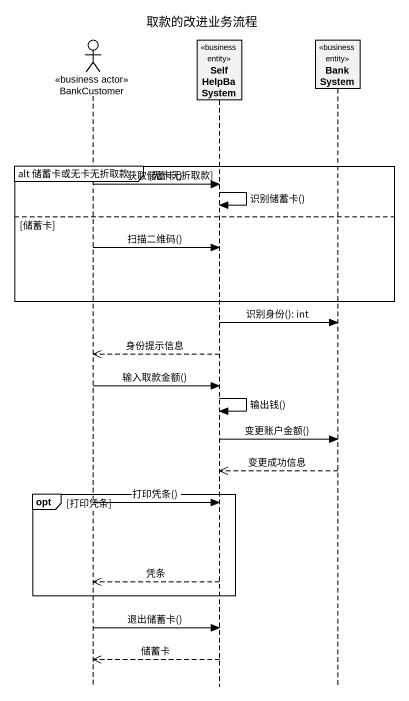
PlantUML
@startuml
title 取款的改进业务流程
hide footbox
actor BankCustomer <<business actor>>
participant SelfHelpBaSystem <<business entity>>
participant BankSystem <<business entity>>

group alt 储蓄卡或无卡无折取款 [无卡无折取款]
  BankCustomer -> SelfHelpBaSystem : 获取储蓄卡()
  SelfHelpBaSystem -> SelfHelpBaSystem : 识别储蓄卡()
else 储蓄卡
  BankCustomer -> SelfHelpBaSystem : 扫描二维码()
end
SelfHelpBaSystem -> BankSystem : 识别身份(): int
SelfHelpBaSystem -->> BankCustomer : 身份提示信息
BankCustomer -> SelfHelpBaSystem : 输入取款金额()
SelfHelpBaSystem -> SelfHelpBaSystem : 输出钱()
SelfHelpBaSystem -> BankSystem : 变更账户金额()
BankSystem -->> SelfHelpBaSystem : 变更成功信息
opt 打印凭条
  BankCustomer -> SelfHelpBaSystem : 打印凭条()
  SelfHelpBaSystem -->> BankCustomer : 凭条
end
BankCustomer -> SelfHelpBaSystem : 退出储蓄卡()
SelfHelpBaSystem -->> BankCustomer : 储蓄卡
@enduml
